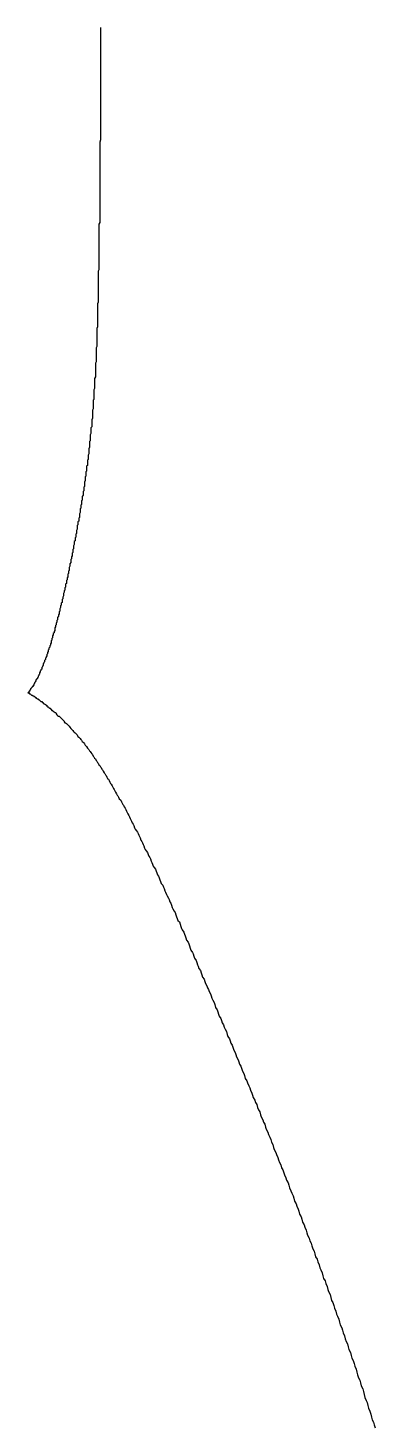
# Model space of a CAD drawing. Header units: millimetres. Extents: x 111 to 2999, y 81 to 1941.
# Drawn here: x 1051.46 to 1056.25, y 579.75 to 599.05 of the extents above; entities that cross this region are included whole.
import ezdxf

# ---------------------------------------------------------------- set-up
doc = ezdxf.new("R2010")
doc.units = ezdxf.units.MM

msp = doc.modelspace()

# ---------------------------------------------------------------- linework, layer by layer
for points in [[(1052.46, 599.053, 0), (1052.46, 599.033, 0), (1052.46, 599.013, 0), (1052.46, 598.993, 0), (1052.46, 598.963, 0), (1052.46, 598.943, 0), (1052.46, 598.923, 0), (1052.46, 598.903, 0), (1052.46, 598.883, 0), (1052.46, 598.863, 0), (1052.46, 598.843, 0), (1052.46, 598.823, 0), (1052.46, 598.803, 0), (1052.46, 598.773, 0), (1052.46, 598.753, 0), (1052.46, 598.733, 0), (1052.46, 598.713, 0), (1052.46, 598.693, 0), (1052.46, 598.673, 0), (1052.46, 598.643, 0), (1052.46, 598.623, 0), (1052.46, 598.603, 0), (1052.46, 598.583, 0), (1052.46, 598.553, 0), (1052.46, 598.533, 0), (1052.46, 598.513, 0), (1052.46, 598.493, 0), (1052.46, 598.463, 0), (1052.46, 598.443, 0), (1052.46, 598.423, 0), (1052.46, 598.393, 0), (1052.46, 598.373, 0), (1052.46, 598.353, 0), (1052.46, 598.323, 0), (1052.46, 598.303, 0), (1052.46, 598.283, 0), (1052.46, 598.253, 0), (1052.46, 598.233, 0), (1052.46, 598.213, 0), (1052.46, 598.183, 0), (1052.46, 598.163, 0), (1052.46, 598.133, 0), (1052.46, 598.113, 0), (1052.46, 598.093, 0), (1052.46, 598.063, 0), (1052.46, 598.043, 0), (1052.46, 598.013, 0), (1052.46, 597.993, 0), (1052.46, 597.973, 0), (1052.46, 597.943, 0), (1052.46, 597.923, 0), (1052.46, 597.893, 0), (1052.46, 597.873, 0), (1052.46, 597.843, 0), (1052.46, 597.823, 0), (1052.46, 597.793, 0), (1052.46, 597.773, 0), (1052.46, 597.753, 0), (1052.46, 597.723, 0), (1052.46, 597.703, 0), (1052.46, 597.673, 0), (1052.46, 597.653, 0), (1052.46, 597.623, 0), (1052.46, 597.603, 0), (1052.46, 597.573, 0), (1052.46, 597.553, 0), (1052.46, 597.523, 0), (1052.46, 597.503, 0), (1052.45, 597.473, 0), (1052.45, 597.453, 0), (1052.45, 597.423, 0), (1052.45, 597.403, 0), (1052.45, 597.373, 0), (1052.45, 597.353, 0), (1052.45, 597.323, 0), (1052.45, 597.293, 0), (1052.45, 597.273, 0), (1052.45, 597.243, 0), (1052.45, 597.223, 0), (1052.45, 597.193, 0), (1052.45, 597.173, 0), (1052.45, 597.143, 0), (1052.45, 597.123, 0), (1052.45, 597.093, 0), (1052.45, 597.073, 0), (1052.45, 597.043, 0), (1052.45, 597.023, 0), (1052.45, 596.993, 0), (1052.45, 596.973, 0), (1052.45, 596.943, 0), (1052.45, 596.923, 0), (1052.45, 596.893, 0), (1052.45, 596.863, 0), (1052.45, 596.843, 0), (1052.45, 596.813, 0), (1052.45, 596.793, 0), (1052.45, 596.763, 0), (1052.45, 596.743, 0), (1052.45, 596.713, 0), (1052.45, 596.693, 0), (1052.45, 596.663, 0), (1052.45, 596.643, 0), (1052.45, 596.613, 0), (1052.45, 596.593, 0), (1052.45, 596.563, 0), (1052.45, 596.543, 0), (1052.45, 596.513, 0), (1052.45, 596.493, 0), (1052.45, 596.463, 0), (1052.45, 596.443, 0), (1052.45, 596.413, 0), (1052.45, 596.393, 0), (1052.45, 596.363, 0), (1052.44, 596.343, 0), (1052.44, 596.313, 0), (1052.44, 596.293, 0), (1052.44, 596.263, 0), (1052.44, 596.243, 0), (1052.44, 596.213, 0), (1052.44, 596.193, 0), (1052.44, 596.163, 0), (1052.44, 596.143, 0), (1052.44, 596.123, 0), (1052.44, 596.093, 0), (1052.44, 596.073, 0), (1052.44, 596.043, 0), (1052.44, 596.023, 0), (1052.44, 595.993, 0), (1052.44, 595.973, 0), (1052.44, 595.953, 0), (1052.44, 595.923, 0), (1052.44, 595.903, 0), (1052.44, 595.873, 0), (1052.44, 595.853, 0), (1052.44, 595.833, 0), (1052.44, 595.803, 0), (1052.44, 595.783, 0), (1052.44, 595.763, 0), (1052.44, 595.733, 0), (1052.44, 595.713, 0), (1052.43, 595.693, 0), (1052.43, 595.663, 0), (1052.43, 595.643, 0), (1052.43, 595.623, 0), (1052.43, 595.593, 0), (1052.43, 595.573, 0), (1052.43, 595.553, 0), (1052.43, 595.523, 0), (1052.43, 595.503, 0), (1052.43, 595.483, 0), (1052.43, 595.463, 0), (1052.43, 595.433, 0), (1052.43, 595.413, 0), (1052.43, 595.393, 0), (1052.43, 595.373, 0), (1052.43, 595.343, 0), (1052.43, 595.323, 0), (1052.43, 595.303, 0), (1052.43, 595.283, 0), (1052.43, 595.263, 0), (1052.42, 595.243, 0), (1052.42, 595.213, 0), (1052.42, 595.193, 0), (1052.42, 595.173, 0), (1052.42, 595.153, 0), (1052.42, 595.133, 0), (1052.42, 595.113, 0), (1052.42, 595.093, 0), (1052.42, 595.073, 0), (1052.42, 595.053, 0), (1052.42, 595.033, 0), (1052.42, 595.003, 0), (1052.42, 594.983, 0), (1052.42, 594.963, 0), (1052.42, 594.943, 0), (1052.42, 594.923, 0), (1052.41, 594.903, 0), (1052.41, 594.883, 0), (1052.41, 594.863, 0), (1052.41, 594.843, 0), (1052.41, 594.823, 0), (1052.41, 594.813, 0), (1052.41, 594.793, 0), (1052.41, 594.773, 0), (1052.41, 594.753, 0), (1052.41, 594.733, 0), (1052.41, 594.713, 0), (1052.41, 594.693, 0), (1052.41, 594.673, 0), (1052.41, 594.653, 0), (1052.4, 594.633, 0), (1052.4, 594.623, 0), (1052.4, 594.603, 0), (1052.4, 594.583, 0), (1052.4, 594.563, 0), (1052.4, 594.543, 0), (1052.4, 594.523, 0), (1052.4, 594.513, 0), (1052.4, 594.493, 0), (1052.4, 594.473, 0), (1052.4, 594.453, 0), (1052.4, 594.443, 0), (1052.39, 594.423, 0), (1052.39, 594.403, 0), (1052.39, 594.383, 0), (1052.39, 594.373, 0), (1052.39, 594.353, 0), (1052.39, 594.333, 0), (1052.39, 594.313, 0), (1052.39, 594.303, 0), (1052.39, 594.283, 0), (1052.39, 594.263, 0), (1052.39, 594.253, 0), (1052.39, 594.233, 0), (1052.38, 594.213, 0), (1052.38, 594.203, 0), (1052.38, 594.183, 0), (1052.38, 594.163, 0), (1052.38, 594.153, 0), (1052.38, 594.133, 0), (1052.38, 594.113, 0), (1052.38, 594.103, 0), (1052.38, 594.083, 0), (1052.38, 594.073, 0), (1052.37, 594.053, 0), (1052.37, 594.033, 0), (1052.37, 594.023, 0), (1052.37, 594.003, 0), (1052.37, 593.993, 0), (1052.37, 593.973, 0), (1052.37, 593.963, 0), (1052.37, 593.943, 0), (1052.37, 593.923, 0), (1052.36, 593.913, 0), (1052.36, 593.893, 0), (1052.36, 593.883, 0), (1052.36, 593.863, 0), (1052.36, 593.853, 0), (1052.36, 593.833, 0), (1052.36, 593.823, 0), (1052.36, 593.803, 0), (1052.36, 593.793, 0), (1052.35, 593.773, 0), (1052.35, 593.763, 0), (1052.35, 593.743, 0), (1052.35, 593.733, 0), (1052.35, 593.713, 0), (1052.35, 593.703, 0), (1052.35, 593.693, 0), (1052.35, 593.673, 0), (1052.35, 593.663, 0), (1052.34, 593.643, 0), (1052.34, 593.633, 0), (1052.34, 593.613, 0), (1052.34, 593.603, 0), (1052.34, 593.593, 0), (1052.34, 593.573, 0), (1052.34, 593.563, 0), (1052.34, 593.543, 0), (1052.33, 593.533, 0), (1052.33, 593.523, 0), (1052.33, 593.503, 0), (1052.33, 593.493, 0), (1052.33, 593.473, 0), (1052.33, 593.463, 0), (1052.33, 593.453, 0), (1052.32, 593.433, 0), (1052.32, 593.423, 0), (1052.32, 593.413, 0), (1052.32, 593.393, 0), (1052.32, 593.383, 0), (1052.32, 593.363, 0), (1052.32, 593.353, 0), (1052.31, 593.343, 0), (1052.31, 593.323, 0), (1052.31, 593.313, 0), (1052.31, 593.303, 0), (1052.31, 593.283, 0), (1052.31, 593.273, 0), (1052.31, 593.263, 0), (1052.3, 593.243, 0), (1052.3, 593.233, 0), (1052.3, 593.223, 0), (1052.3, 593.213, 0), (1052.3, 593.193, 0), (1052.3, 593.183, 0), (1052.3, 593.173, 0), (1052.29, 593.153, 0), (1052.29, 593.143, 0), (1052.29, 593.133, 0), (1052.29, 593.113, 0), (1052.29, 593.103, 0), (1052.29, 593.093, 0), (1052.28, 593.083, 0), (1052.28, 593.063, 0), (1052.28, 593.053, 0), (1052.28, 593.043, 0), (1052.28, 593.023, 0), (1052.28, 593.013, 0), (1052.27, 593.003, 0), (1052.27, 592.993, 0), (1052.27, 592.973, 0), (1052.27, 592.963, 0), (1052.27, 592.953, 0), (1052.27, 592.933, 0), (1052.26, 592.923, 0), (1052.26, 592.913, 0), (1052.26, 592.903, 0), (1052.26, 592.883, 0), (1052.26, 592.873, 0), (1052.26, 592.863, 0), (1052.25, 592.853, 0), (1052.25, 592.833, 0), (1052.25, 592.823, 0), (1052.25, 592.813, 0), (1052.25, 592.803, 0), (1052.24, 592.783, 0), (1052.24, 592.773, 0), (1052.24, 592.763, 0), (1052.24, 592.753, 0), (1052.24, 592.733, 0), (1052.24, 592.723, 0), (1052.23, 592.713, 0), (1052.23, 592.703, 0), (1052.23, 592.683, 0), (1052.23, 592.673, 0), (1052.23, 592.663, 0), (1052.22, 592.653, 0), (1052.22, 592.633, 0), (1052.22, 592.623, 0), (1052.22, 592.613, 0), (1052.22, 592.603, 0), (1052.21, 592.583, 0), (1052.21, 592.573, 0), (1052.21, 592.563, 0), (1052.21, 592.553, 0), (1052.21, 592.533, 0), (1052.2, 592.523, 0), (1052.2, 592.513, 0), (1052.2, 592.503, 0), (1052.2, 592.483, 0), (1052.2, 592.473, 0), (1052.19, 592.463, 0), (1052.19, 592.453, 0), (1052.19, 592.433, 0), (1052.19, 592.423, 0), (1052.18, 592.413, 0), (1052.18, 592.393, 0), (1052.18, 592.383, 0), (1052.18, 592.373, 0), (1052.18, 592.363, 0), (1052.17, 592.343, 0), (1052.17, 592.333, 0), (1052.17, 592.323, 0), (1052.17, 592.313, 0), (1052.17, 592.293, 0), (1052.16, 592.283, 0), (1052.16, 592.273, 0), (1052.16, 592.253, 0), (1052.16, 592.243, 0), (1052.15, 592.233, 0), (1052.15, 592.223, 0), (1052.15, 592.203, 0), (1052.15, 592.193, 0), (1052.14, 592.183, 0), (1052.14, 592.163, 0), (1052.14, 592.153, 0), (1052.14, 592.143, 0), (1052.14, 592.133, 0), (1052.13, 592.113, 0), (1052.13, 592.103, 0), (1052.13, 592.093, 0), (1052.13, 592.073, 0), (1052.12, 592.063, 0), (1052.12, 592.053, 0), (1052.12, 592.033, 0), (1052.12, 592.023, 0), (1052.11, 592.013, 0), (1052.11, 592.003, 0), (1052.11, 591.983, 0), (1052.11, 591.973, 0), (1052.1, 591.963, 0), (1052.1, 591.943, 0), (1052.1, 591.933, 0), (1052.1, 591.923, 0), (1052.09, 591.903, 0), (1052.09, 591.893, 0), (1052.09, 591.883, 0), (1052.09, 591.863, 0), (1052.08, 591.853, 0), (1052.08, 591.843, 0), (1052.08, 591.833, 0), (1052.08, 591.813, 0), (1052.07, 591.803, 0), (1052.07, 591.793, 0), (1052.07, 591.773, 0), (1052.07, 591.763, 0), (1052.06, 591.753, 0), (1052.06, 591.733, 0), (1052.06, 591.723, 0), (1052.05, 591.713, 0), (1052.05, 591.693, 0), (1052.05, 591.683, 0), (1052.05, 591.673, 0), (1052.04, 591.653, 0), (1052.04, 591.643, 0), (1052.04, 591.633, 0), (1052.04, 591.623, 0), (1052.03, 591.603, 0), (1052.03, 591.593, 0), (1052.03, 591.583, 0), (1052.03, 591.563, 0), (1052.02, 591.553, 0), (1052.02, 591.543, 0), (1052.02, 591.523, 0), (1052.01, 591.513, 0), (1052.01, 591.503, 0), (1052.01, 591.493, 0), (1052.01, 591.473, 0), (1052, 591.463, 0), (1052, 591.453, 0), (1052, 591.433, 0), (1051.99, 591.423, 0), (1051.99, 591.413, 0), (1051.99, 591.403, 0), (1051.99, 591.383, 0), (1051.98, 591.373, 0), (1051.98, 591.363, 0), (1051.98, 591.343, 0), (1051.98, 591.333, 0), (1051.97, 591.323, 0), (1051.97, 591.313, 0), (1051.97, 591.293, 0), (1051.96, 591.283, 0), (1051.96, 591.273, 0), (1051.96, 591.263, 0), (1051.95, 591.243, 0), (1051.95, 591.233, 0), (1051.95, 591.223, 0), (1051.95, 591.213, 0), (1051.94, 591.193, 0), (1051.94, 591.183, 0), (1051.94, 591.173, 0), (1051.93, 591.163, 0), (1051.93, 591.143, 0), (1051.93, 591.133, 0), (1051.93, 591.123, 0), (1051.92, 591.113, 0), (1051.92, 591.093, 0), (1051.92, 591.083, 0), (1051.91, 591.073, 0), (1051.91, 591.063, 0), (1051.91, 591.053, 0), (1051.9, 591.033, 0), (1051.9, 591.023, 0), (1051.9, 591.013, 0), (1051.9, 591.003, 0), (1051.89, 590.993, 0), (1051.89, 590.973, 0), (1051.89, 590.963, 0), (1051.88, 590.953, 0), (1051.88, 590.943, 0), (1051.88, 590.933, 0), (1051.87, 590.913, 0), (1051.87, 590.903, 0), (1051.87, 590.893, 0), (1051.87, 590.883, 0), (1051.86, 590.873, 0), (1051.86, 590.863, 0), (1051.86, 590.853, 0), (1051.85, 590.833, 0), (1051.85, 590.823, 0), (1051.85, 590.813, 0), (1051.84, 590.803, 0), (1051.84, 590.793, 0), (1051.84, 590.783, 0), (1051.83, 590.773, 0), (1051.83, 590.753, 0), (1051.83, 590.743, 0), (1051.83, 590.733, 0), (1051.82, 590.723, 0), (1051.82, 590.713, 0), (1051.82, 590.703, 0), (1051.81, 590.693, 0), (1051.81, 590.683, 0), (1051.81, 590.673, 0), (1051.8, 590.663, 0), (1051.8, 590.643, 0), (1051.8, 590.633, 0), (1051.79, 590.623, 0), (1051.79, 590.613, 0), (1051.79, 590.603, 0), (1051.78, 590.593, 0), (1051.78, 590.583, 0), (1051.78, 590.573, 0), (1051.78, 590.563, 0), (1051.77, 590.553, 0), (1051.77, 590.543, 0), (1051.77, 590.533, 0), (1051.76, 590.523, 0), (1051.76, 590.513, 0), (1051.76, 590.503, 0), (1051.75, 590.493, 0), (1051.75, 590.483, 0), (1051.75, 590.473, 0), (1051.74, 590.463, 0), (1051.74, 590.453, 0), (1051.74, 590.443, 0), (1051.73, 590.433, 0), (1051.73, 590.423, 0), (1051.73, 590.413, 0), (1051.72, 590.403, 0), (1051.72, 590.393, 0), (1051.72, 590.383, 0), (1051.71, 590.373, 0), (1051.71, 590.363, 0), (1051.71, 590.363, 0), (1051.7, 590.353, 0), (1051.7, 590.343, 0), (1051.7, 590.333, 0), (1051.69, 590.323, 0), (1051.69, 590.313, 0), (1051.69, 590.303, 0), (1051.68, 590.293, 0), (1051.68, 590.283, 0), (1051.68, 590.283, 0), (1051.67, 590.273, 0), (1051.67, 590.263, 0), (1051.67, 590.253, 0), (1051.66, 590.243, 0), (1051.66, 590.233, 0), (1051.66, 590.233, 0), (1051.65, 590.223, 0), (1051.65, 590.213, 0), (1051.65, 590.203, 0), (1051.64, 590.193, 0), (1051.64, 590.193, 0), (1051.64, 590.183, 0), (1051.63, 590.173, 0), (1051.63, 590.163, 0), (1051.63, 590.153, 0), (1051.62, 590.153, 0), (1051.62, 590.143, 0), (1051.62, 590.133, 0), (1051.61, 590.123, 0), (1051.61, 590.123, 0), (1051.61, 590.113, 0), (1051.6, 590.103, 0), (1051.6, 590.103, 0), (1051.6, 590.093, 0), (1051.59, 590.083, 0), (1051.59, 590.073, 0), (1051.59, 590.073, 0), (1051.58, 590.063, 0), (1051.58, 590.053, 0), (1051.57, 590.053, 0), (1051.57, 590.043, 0), (1051.57, 590.033, 0), (1051.56, 590.033, 0), (1051.56, 590.023, 0), (1051.56, 590.023, 0), (1051.55, 590.013, 0), (1051.55, 590.003, 0), (1051.55, 590.003, 0), (1051.54, 589.993, 0), (1051.54, 589.993, 0), (1051.54, 589.983, 0), (1051.53, 589.973, 0), (1051.53, 589.973, 0), (1051.53, 589.963, 0), (1051.52, 589.963, 0), (1051.52, 589.953, 0), (1051.52, 589.953, 0), (1051.51, 589.943, 0), (1051.51, 589.943, 0), (1051.5, 589.933, 0), (1051.5, 589.933, 0), (1051.5, 589.923, 0), (1051.49, 589.923, 0), (1051.49, 589.913, 0), (1051.49, 589.913, 0), (1051.48, 589.903, 0), (1051.48, 589.903, 0), (1051.48, 589.893, 0), (1051.47, 589.893, 0), (1051.47, 589.883, 0), (1051.47, 589.883, 0), (1051.46, 589.873, 0)], [(1051.46, 589.873, 0), (1051.47, 589.873, 0), (1051.48, 589.863, 0), (1051.48, 589.863, 0), (1051.49, 589.863, 0), (1051.5, 589.853, 0), (1051.5, 589.853, 0), (1051.51, 589.843, 0), (1051.52, 589.843, 0), (1051.52, 589.843, 0), (1051.53, 589.833, 0), (1051.54, 589.833, 0), (1051.54, 589.823, 0), (1051.55, 589.823, 0), (1051.56, 589.813, 0), (1051.57, 589.813, 0), (1051.57, 589.803, 0), (1051.58, 589.803, 0), (1051.59, 589.793, 0), (1051.6, 589.793, 0), (1051.6, 589.783, 0), (1051.61, 589.783, 0), (1051.62, 589.773, 0), (1051.63, 589.763, 0), (1051.63, 589.763, 0), (1051.64, 589.753, 0), (1051.65, 589.753, 0), (1051.66, 589.743, 0), (1051.67, 589.743, 0), (1051.67, 589.733, 0), (1051.68, 589.723, 0), (1051.69, 589.723, 0), (1051.7, 589.713, 0), (1051.71, 589.703, 0), (1051.72, 589.703, 0), (1051.72, 589.693, 0), (1051.73, 589.683, 0), (1051.74, 589.683, 0), (1051.75, 589.673, 0), (1051.76, 589.663, 0), (1051.77, 589.663, 0), (1051.77, 589.653, 0), (1051.78, 589.643, 0), (1051.79, 589.633, 0), (1051.8, 589.633, 0), (1051.81, 589.623, 0), (1051.82, 589.613, 0), (1051.83, 589.603, 0), (1051.84, 589.603, 0), (1051.85, 589.593, 0), (1051.85, 589.583, 0), (1051.86, 589.573, 0), (1051.87, 589.563, 0), (1051.88, 589.553, 0), (1051.89, 589.553, 0), (1051.9, 589.543, 0), (1051.91, 589.533, 0), (1051.92, 589.523, 0), (1051.93, 589.513, 0), (1051.94, 589.503, 0), (1051.95, 589.493, 0), (1051.96, 589.483, 0), (1051.96, 589.473, 0), (1051.97, 589.463, 0), (1051.98, 589.463, 0), (1051.99, 589.453, 0), (1052, 589.443, 0), (1052.01, 589.433, 0), (1052.02, 589.423, 0), (1052.03, 589.413, 0), (1052.04, 589.403, 0), (1052.05, 589.383, 0), (1052.06, 589.373, 0), (1052.07, 589.363, 0), (1052.08, 589.353, 0), (1052.09, 589.343, 0), (1052.1, 589.333, 0), (1052.11, 589.323, 0), (1052.12, 589.313, 0), (1052.13, 589.303, 0), (1052.14, 589.293, 0), (1052.15, 589.273, 0), (1052.16, 589.263, 0), (1052.17, 589.253, 0), (1052.18, 589.243, 0), (1052.19, 589.233, 0), (1052.2, 589.223, 0), (1052.21, 589.203, 0), (1052.22, 589.193, 0), (1052.23, 589.183, 0), (1052.24, 589.173, 0), (1052.25, 589.153, 0), (1052.26, 589.143, 0), (1052.27, 589.133, 0), (1052.28, 589.113, 0), (1052.29, 589.103, 0), (1052.3, 589.093, 0), (1052.31, 589.073, 0), (1052.32, 589.063, 0), (1052.33, 589.053, 0), (1052.34, 589.033, 0), (1052.35, 589.023, 0), (1052.36, 589.003, 0), (1052.37, 588.993, 0), (1052.38, 588.973, 0), (1052.39, 588.963, 0), (1052.4, 588.943, 0), (1052.41, 588.933, 0), (1052.42, 588.913, 0), (1052.43, 588.903, 0), (1052.44, 588.883, 0), (1052.45, 588.873, 0), (1052.46, 588.853, 0), (1052.47, 588.843, 0), (1052.48, 588.823, 0), (1052.49, 588.813, 0), (1052.5, 588.793, 0), (1052.51, 588.773, 0), (1052.52, 588.763, 0), (1052.53, 588.743, 0), (1052.54, 588.733, 0), (1052.55, 588.713, 0), (1052.56, 588.693, 0), (1052.57, 588.683, 0), (1052.58, 588.663, 0), (1052.59, 588.643, 0), (1052.6, 588.623, 0), (1052.61, 588.613, 0), (1052.62, 588.593, 0), (1052.63, 588.573, 0), (1052.64, 588.553, 0), (1052.65, 588.543, 0), (1052.66, 588.523, 0), (1052.67, 588.503, 0), (1052.68, 588.483, 0), (1052.69, 588.463, 0), (1052.7, 588.453, 0), (1052.71, 588.433, 0), (1052.72, 588.413, 0), (1052.74, 588.393, 0), (1052.75, 588.373, 0), (1052.76, 588.353, 0), (1052.77, 588.333, 0), (1052.78, 588.323, 0), (1052.79, 588.303, 0), (1052.8, 588.283, 0), (1052.81, 588.263, 0), (1052.82, 588.243, 0), (1052.83, 588.223, 0), (1052.84, 588.203, 0), (1052.85, 588.183, 0), (1052.86, 588.163, 0), (1052.87, 588.143, 0), (1052.88, 588.123, 0), (1052.89, 588.103, 0), (1052.9, 588.083, 0), (1052.91, 588.063, 0), (1052.92, 588.043, 0), (1052.93, 588.013, 0), (1052.94, 587.993, 0), (1052.96, 587.973, 0), (1052.97, 587.953, 0), (1052.98, 587.933, 0), (1052.99, 587.913, 0), (1053, 587.893, 0), (1053.01, 587.873, 0), (1053.02, 587.843, 0), (1053.03, 587.823, 0), (1053.04, 587.803, 0), (1053.05, 587.783, 0), (1053.06, 587.763, 0), (1053.07, 587.733, 0), (1053.08, 587.713, 0), (1053.09, 587.693, 0), (1053.11, 587.673, 0), (1053.12, 587.643, 0), (1053.13, 587.623, 0), (1053.14, 587.603, 0), (1053.15, 587.583, 0), (1053.16, 587.553, 0), (1053.17, 587.533, 0), (1053.18, 587.513, 0), (1053.19, 587.483, 0), (1053.2, 587.463, 0), (1053.22, 587.443, 0), (1053.23, 587.413, 0), (1053.24, 587.393, 0), (1053.25, 587.363, 0), (1053.26, 587.343, 0), (1053.27, 587.323, 0), (1053.28, 587.293, 0), (1053.29, 587.273, 0), (1053.3, 587.243, 0), (1053.32, 587.223, 0), (1053.33, 587.193, 0), (1053.34, 587.173, 0), (1053.35, 587.143, 0), (1053.36, 587.123, 0), (1053.37, 587.093, 0), (1053.38, 587.073, 0), (1053.4, 587.043, 0), (1053.41, 587.023, 0), (1053.42, 586.993, 0), (1053.43, 586.973, 0), (1053.44, 586.943, 0), (1053.45, 586.913, 0), (1053.46, 586.893, 0), (1053.48, 586.863, 0), (1053.49, 586.843, 0), (1053.5, 586.813, 0), (1053.51, 586.783, 0), (1053.52, 586.763, 0), (1053.53, 586.733, 0), (1053.55, 586.713, 0), (1053.56, 586.683, 0), (1053.57, 586.653, 0), (1053.58, 586.623, 0), (1053.59, 586.603, 0), (1053.61, 586.573, 0), (1053.62, 586.543, 0), (1053.63, 586.523, 0), (1053.64, 586.493, 0), (1053.65, 586.463, 0), (1053.67, 586.433, 0), (1053.68, 586.413, 0), (1053.69, 586.383, 0), (1053.7, 586.353, 0), (1053.71, 586.323, 0), (1053.73, 586.293, 0), (1053.74, 586.273, 0), (1053.75, 586.243, 0), (1053.76, 586.213, 0), (1053.78, 586.183, 0), (1053.79, 586.153, 0), (1053.8, 586.123, 0), (1053.81, 586.103, 0), (1053.82, 586.073, 0), (1053.84, 586.043, 0), (1053.85, 586.013, 0), (1053.86, 585.983, 0), (1053.87, 585.953, 0), (1053.89, 585.923, 0), (1053.9, 585.893, 0), (1053.91, 585.863, 0), (1053.93, 585.833, 0), (1053.94, 585.803, 0), (1053.95, 585.783, 0), (1053.96, 585.753, 0), (1053.98, 585.723, 0), (1053.99, 585.693, 0), (1054, 585.663, 0), (1054.01, 585.633, 0), (1054.03, 585.603, 0), (1054.04, 585.573, 0), (1054.05, 585.533, 0), (1054.07, 585.503, 0), (1054.08, 585.473, 0), (1054.09, 585.443, 0), (1054.1, 585.413, 0), (1054.12, 585.383, 0), (1054.13, 585.353, 0), (1054.14, 585.323, 0), (1054.16, 585.293, 0), (1054.17, 585.263, 0), (1054.18, 585.233, 0), (1054.2, 585.203, 0), (1054.21, 585.163, 0), (1054.22, 585.133, 0), (1054.24, 585.103, 0), (1054.25, 585.073, 0), (1054.26, 585.043, 0), (1054.28, 585.013, 0), (1054.29, 584.973, 0), (1054.3, 584.943, 0), (1054.32, 584.913, 0), (1054.33, 584.883, 0), (1054.34, 584.853, 0), (1054.36, 584.813, 0), (1054.37, 584.783, 0), (1054.38, 584.753, 0), (1054.4, 584.723, 0), (1054.41, 584.683, 0), (1054.42, 584.653, 0), (1054.44, 584.623, 0), (1054.45, 584.593, 0), (1054.46, 584.553, 0), (1054.48, 584.523, 0), (1054.49, 584.493, 0), (1054.51, 584.453, 0), (1054.52, 584.423, 0), (1054.53, 584.393, 0), (1054.55, 584.353, 0), (1054.56, 584.323, 0), (1054.57, 584.293, 0), (1054.59, 584.253, 0), (1054.6, 584.223, 0), (1054.62, 584.193, 0), (1054.63, 584.153, 0), (1054.64, 584.123, 0), (1054.66, 584.093, 0), (1054.67, 584.053, 0), (1054.68, 584.023, 0), (1054.7, 583.983, 0), (1054.71, 583.953, 0), (1054.73, 583.923, 0), (1054.74, 583.883, 0), (1054.75, 583.853, 0), (1054.77, 583.813, 0), (1054.78, 583.783, 0), (1054.8, 583.743, 0), (1054.81, 583.713, 0), (1054.82, 583.673, 0), (1054.84, 583.643, 0), (1054.85, 583.603, 0), (1054.86, 583.573, 0), (1054.88, 583.533, 0), (1054.89, 583.503, 0), (1054.91, 583.463, 0), (1054.92, 583.433, 0), (1054.93, 583.393, 0), (1054.95, 583.363, 0), (1054.96, 583.323, 0), (1054.98, 583.293, 0), (1054.99, 583.253, 0), (1055, 583.223, 0), (1055.02, 583.183, 0), (1055.03, 583.153, 0), (1055.05, 583.113, 0), (1055.06, 583.083, 0), (1055.07, 583.043, 0), (1055.09, 583.003, 0), (1055.1, 582.973, 0), (1055.12, 582.933, 0), (1055.13, 582.903, 0), (1055.14, 582.863, 0), (1055.16, 582.823, 0), (1055.17, 582.793, 0), (1055.19, 582.753, 0), (1055.2, 582.723, 0), (1055.21, 582.683, 0), (1055.23, 582.643, 0), (1055.24, 582.613, 0), (1055.25, 582.573, 0), (1055.27, 582.533, 0), (1055.28, 582.503, 0), (1055.3, 582.463, 0), (1055.31, 582.423, 0), (1055.32, 582.393, 0), (1055.34, 582.353, 0), (1055.35, 582.313, 0), (1055.37, 582.283, 0), (1055.38, 582.243, 0), (1055.39, 582.203, 0), (1055.41, 582.173, 0), (1055.42, 582.133, 0), (1055.43, 582.093, 0), (1055.45, 582.063, 0), (1055.46, 582.023, 0), (1055.48, 581.983, 0), (1055.49, 581.943, 0), (1055.5, 581.913, 0), (1055.52, 581.873, 0), (1055.53, 581.833, 0), (1055.54, 581.793, 0), (1055.56, 581.763, 0), (1055.57, 581.723, 0), (1055.59, 581.683, 0), (1055.6, 581.643, 0), (1055.61, 581.613, 0), (1055.63, 581.573, 0), (1055.64, 581.533, 0), (1055.65, 581.493, 0), (1055.67, 581.463, 0), (1055.68, 581.423, 0), (1055.69, 581.383, 0), (1055.71, 581.343, 0), (1055.72, 581.303, 0), (1055.73, 581.273, 0), (1055.75, 581.233, 0), (1055.76, 581.193, 0), (1055.77, 581.153, 0), (1055.79, 581.113, 0), (1055.8, 581.083, 0), (1055.81, 581.043, 0), (1055.83, 581.003, 0), (1055.84, 580.963, 0), (1055.85, 580.923, 0), (1055.87, 580.893, 0), (1055.88, 580.853, 0), (1055.89, 580.813, 0), (1055.91, 580.773, 0), (1055.92, 580.733, 0), (1055.93, 580.693, 0), (1055.95, 580.663, 0), (1055.96, 580.623, 0), (1055.97, 580.583, 0), (1055.99, 580.543, 0), (1056, 580.503, 0), (1056.01, 580.463, 0), (1056.02, 580.423, 0), (1056.04, 580.393, 0), (1056.05, 580.353, 0), (1056.06, 580.313, 0), (1056.08, 580.273, 0), (1056.09, 580.233, 0), (1056.1, 580.193, 0), (1056.11, 580.153, 0), (1056.13, 580.113, 0), (1056.14, 580.083, 0), (1056.15, 580.043, 0), (1056.16, 580.003, 0), (1056.18, 579.963, 0), (1056.19, 579.923, 0), (1056.2, 579.883, 0), (1056.21, 579.843, 0), (1056.23, 579.813, 0), (1056.24, 579.773, 0), (1056.25, 579.733, 0)]]:
    msp.add_polyline3d(points)

doc.saveas('drawing.dxf')
